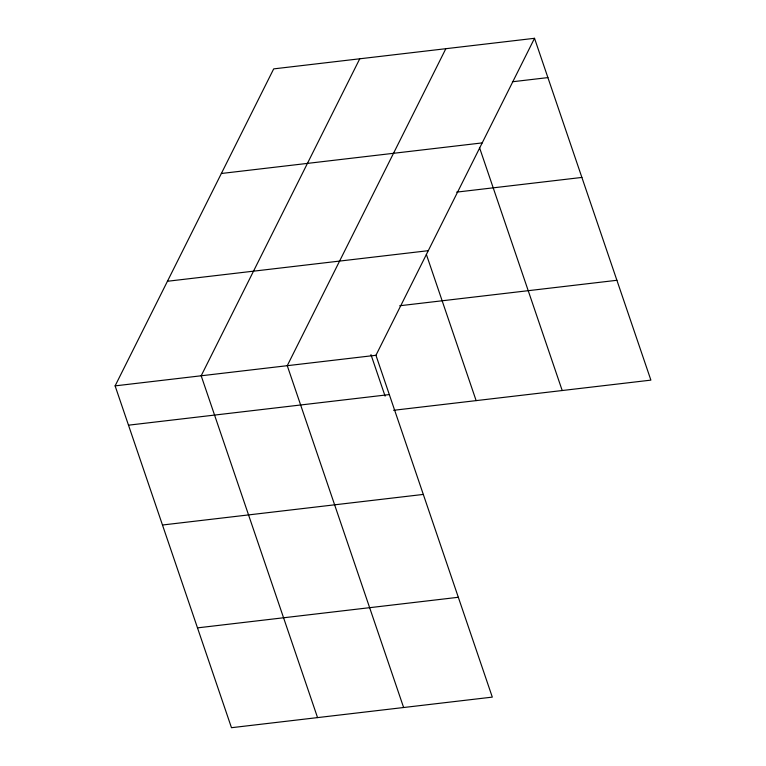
<?xml version="1.0" encoding="UTF-8"?>
<svg xmlns="http://www.w3.org/2000/svg" width="766" height="766" viewBox="0 0 766 766"><rect width="100%" height="100%" fill="white"/><g stroke="black" fill="none" stroke-linecap="round" stroke-linejoin="round"><path stroke-width="1.15" d="M534.524 38.3L375.943 355.29L492.308 697.117L231.476 727.7L115.111 385.873L273.692 68.883L534.524 38.3L650.889 380.127L393.6 410.298M359.761 58.791L201.18 375.78L317.555 717.608M445.841 48.698L287.26 365.688L403.625 707.516M512.425 81.761L547.901 77.605M221.355 173.489L482.187 142.907M456.651 192.122L581.892 177.434M167.438 281.266L428.271 250.683M399.699 305.758L616.908 280.289M115.111 385.873L375.943 355.29M128.487 425.178L389.32 394.586M162.478 525.007L423.311 494.424M197.494 627.871L458.327 597.279M479.459 147.455L562.206 390.526M426.375 254.446L476.136 400.618M370.964 354.629L385.097 396.127"/></g></svg>
